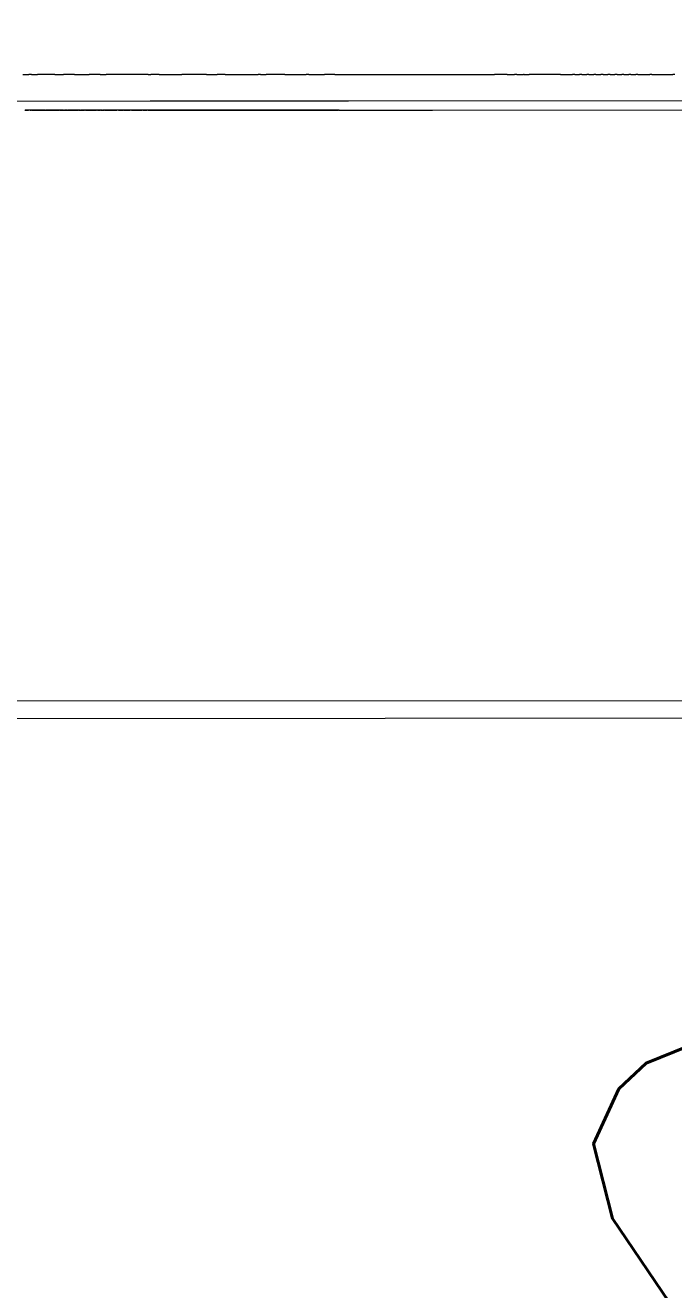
# Model space of a CAD drawing. Header units: millimetres. Extents: x 0 to 42, y 0 to 29.7.
# Drawn here: x 22.6582 to 22.8699, y 23.8056 to 24.2184 of the extents above; entities that cross this region are included whole.
import ezdxf
from ezdxf.enums import TextEntityAlignment as Align

# ---------------------------------------------------------------- set-up
doc = ezdxf.new("R2010")
doc.units = ezdxf.units.MM
doc.layers.add('BARRAS_DE_ACERO', color=7, linetype='Continuous', lineweight=9)
doc.layers.add('REFERENCIA_DE_LAS_BARRAS', color=2, linetype='Continuous', lineweight=9)
doc.styles.add('CYPETXT', font='romans__.ttf', dxfattribs={"height": 0.2})

msp = doc.modelspace()

# ---------------------------------------------------------------- linework, layer by layer
at = {"layer": 'BARRAS_DE_ACERO'}
for p, q in [((22.65736, 24.20232), (22.65937, 24.20232)), ((22.66022, 24.20232), (22.65937, 24.20232)), ((22.66022, 24.20232), (22.66219, 24.20232)), ((22.68266, 24.20232), (22.68459, 24.20232)), ((22.69835, 24.20232), (22.69917, 24.20232)), ((22.70108, 24.20232), (22.69917, 24.20232)), ((22.7019, 24.20232), (22.70108, 24.20232)), ((22.7019, 24.20232), (22.70381, 24.20232)), ((22.70654, 24.20232), (22.70735, 24.20232)), ((22.70735, 24.20232), (22.70924, 24.20232)), ((22.71005, 24.20232), (22.70924, 24.20232)), ((22.71194, 24.20232), (22.71005, 24.20232)), ((22.71275, 24.20232), (22.71194, 24.20232)), ((22.71464, 24.20232), (22.71275, 24.20232)), ((22.71545, 24.20232), (22.71464, 24.20232)), ((22.71734, 24.20232), (22.71545, 24.20232)), ((22.73501, 24.20232), (22.73422, 24.20232)), ((22.73501, 24.20232), (22.73686, 24.20232)), ((22.74292, 24.20232), (22.74992, 24.20232)), ((22.7507, 24.20232), (22.74992, 24.20232)), ((22.7507, 24.20232), (22.75591, 24.20232)), ((22.75668, 24.20232), (22.75591, 24.20232)), ((22.75846, 24.20232), (22.75668, 24.20232)), ((22.75923, 24.20232), (22.75846, 24.20232)), ((22.75923, 24.20232), (22.80823, 24.20232)), ((22.80823, 24.20232), (22.80896, 24.20232)), ((22.80896, 24.20232), (22.81066, 24.20232)), ((22.81066, 24.20232), (22.81139, 24.20232)), ((22.81548, 24.20232), (22.8138, 24.20232)), ((22.81548, 24.20232), (22.8162, 24.20232)), ((22.8162, 24.20232), (22.81788, 24.20232)), ((22.8186, 24.20232), (22.81788, 24.20232)), ((22.8186, 24.20232), (22.8208, 24.20232)), ((22.821, 24.20232), (22.8208, 24.20232)), ((22.8234, 24.20232), (22.82268, 24.20232)), ((22.82507, 24.20232), (22.8234, 24.20232)), ((22.82578, 24.20232), (22.82507, 24.20232)), ((22.83218, 24.20232), (22.83052, 24.20232)), ((22.83289, 24.20232), (22.83218, 24.20232)), ((22.83289, 24.20232), (22.83452, 24.20232)), ((22.83452, 24.20232), (22.83523, 24.20232)), ((22.83523, 24.20232), (22.83684, 24.20232)), ((22.83754, 24.20232), (22.83684, 24.20232)), ((22.83754, 24.20232), (22.83915, 24.20232)), ((22.83985, 24.20232), (22.83915, 24.20232)), ((22.83985, 24.20232), (22.84146, 24.20232)), ((22.84216, 24.20232), (22.84146, 24.20232)), ((22.84216, 24.20232), (22.84377, 24.20232)), ((22.84447, 24.20232), (22.84377, 24.20232)), ((22.84447, 24.20232), (22.84608, 24.20232)), ((22.84678, 24.20232), (22.84608, 24.20232)), ((22.84678, 24.20232), (22.84838, 24.20232)), ((22.84907, 24.20232), (22.84838, 24.20232)), ((22.84907, 24.20232), (22.85066, 24.20232)), ((22.85135, 24.20232), (22.85066, 24.20232)), ((22.85135, 24.20232), (22.85294, 24.20232)), ((22.85363, 24.20232), (22.85294, 24.20232)), ((22.85363, 24.20232), (22.85522, 24.20232)), ((22.85591, 24.20232), (22.85522, 24.20232)), ((22.85591, 24.20232), (22.8575, 24.20232)), ((22.85819, 24.20232), (22.8575, 24.20232)), ((22.85819, 24.20232), (22.85977, 24.20232)), ((22.85977, 24.20232), (22.86045, 24.20232)), ((22.86045, 24.20232), (22.86202, 24.20232)), ((22.8627, 24.20232), (22.86202, 24.20232)), ((22.8627, 24.20232), (22.86352, 24.20232)), ((22.86352, 24.20232), (22.86877, 24.20232)), ((22.86877, 24.20232), (22.86952, 24.20232)), ((22.8702, 24.20232), (22.86952, 24.20232)), ((22.69893, 24.19358), (22.64193, 24.19354)), ((22.65844, 24.19066), (22.65826, 24.19066)), ((22.65856, 24.19066), (22.65844, 24.19066)), ((22.65877, 24.19066), (22.65856, 24.19066)), ((22.65892, 24.19066), (22.65877, 24.19066)), ((22.65916, 24.19066), (22.65892, 24.19066)), ((22.6594, 24.19066), (22.65916, 24.19066)), ((22.65964, 24.19066), (22.6594, 24.19066)), ((22.65988, 24.19066), (22.65964, 24.19066)), ((22.66012, 24.19066), (22.65988, 24.19066)), ((22.66036, 24.19066), (22.66012, 24.19066)), ((22.6606, 24.19066), (22.66036, 24.19066)), ((22.66084, 24.19066), (22.6606, 24.19066)), ((22.66108, 24.19066), (22.66084, 24.19066)), ((22.66132, 24.19066), (22.66108, 24.19066)), ((22.66156, 24.19066), (22.66132, 24.19066)), ((22.6618, 24.19066), (22.66156, 24.19066)), ((22.6618, 24.19066), (22.66204, 24.19066)), ((22.66252, 24.19066), (22.66276, 24.19066)), ((22.66324, 24.19066), (22.66348, 24.19066)), ((22.66396, 24.19066), (22.6642, 24.19066)), ((22.66468, 24.19066), (22.66492, 24.19066)), ((22.6654, 24.19066), (22.66564, 24.19066)), ((22.66612, 24.19066), (22.66636, 24.19066)), ((22.66684, 24.19066), (22.66708, 24.19066)), ((22.66756, 24.19066), (22.6678, 24.19066)), ((22.66828, 24.19066), (22.66852, 24.19066)), ((22.669, 24.19066), (22.66924, 24.19066)), ((22.66948, 24.19066), (22.66924, 24.19066)), ((22.66948, 24.19066), (22.66972, 24.19066)), ((22.66972, 24.19066), (22.66996, 24.19066)), ((22.67044, 24.19066), (22.67068, 24.19066)), ((22.67116, 24.19066), (22.6714, 24.19066)), ((22.67188, 24.19066), (22.67212, 24.19066)), ((22.6726, 24.19066), (22.67284, 24.19066)), ((22.67332, 24.19066), (22.67356, 24.19066)), ((22.67407, 24.19066), (22.67433, 24.19066)), ((22.67485, 24.19066), (22.67511, 24.19066)), ((22.67552, 24.19066), (22.6756, 24.19066)), ((22.6758, 24.19066), (22.6756, 24.19066)), ((22.6758, 24.19066), (22.67588, 24.19066)), ((22.67608, 24.19066), (22.67588, 24.19066)), ((22.67636, 24.19066), (22.67644, 24.19066)), ((22.67664, 24.19066), (22.67644, 24.19066)), ((22.677, 24.19066), (22.67692, 24.19066)), ((22.67706, 24.19066), (22.677, 24.19066)), ((22.67706, 24.19066), (22.67727, 24.19066)), ((22.67727, 24.19066), (22.67734, 24.19066)), ((22.67755, 24.19066), (22.67734, 24.19066)), ((22.67783, 24.19066), (22.67755, 24.19066)), ((22.67783, 24.19066), (22.67811, 24.19066)), ((22.67818, 24.19066), (22.67811, 24.19066)), ((22.67867, 24.19066), (22.67839, 24.19066)), ((22.67923, 24.19066), (22.67951, 24.19066)), ((22.68006, 24.19066), (22.68034, 24.19066)), ((22.68034, 24.19066), (22.68062, 24.19066)), ((22.6809, 24.19066), (22.68118, 24.19066)), ((22.68118, 24.19066), (22.68146, 24.19066)), ((22.68174, 24.19066), (22.68202, 24.19066)), ((22.68202, 24.19066), (22.6823, 24.19066)), ((22.68238, 24.19066), (22.6823, 24.19066)), ((22.68322, 24.19066), (22.68336, 24.19066)), ((22.68402, 24.19066), (22.68419, 24.19066)), ((22.68419, 24.19066), (22.68443, 24.19066)), ((22.68443, 24.19066), (22.68467, 24.19066)), ((22.68474, 24.19066), (22.68467, 24.19066)), ((22.68474, 24.19066), (22.68491, 24.19066)), ((22.68498, 24.19066), (22.68491, 24.19066)), ((22.68498, 24.19066), (22.68515, 24.19066)), ((22.68536, 24.19066), (22.68515, 24.19066)), ((22.68536, 24.19066), (22.68549, 24.19066)), ((22.68549, 24.19066), (22.68562, 24.19066)), ((22.68575, 24.19066), (22.68562, 24.19066)), ((22.68575, 24.19066), (22.68588, 24.19066)), ((22.68588, 24.19066), (22.68601, 24.19066)), ((22.68627, 24.19066), (22.6864, 24.19066)), ((22.68653, 24.19066), (22.6864, 24.19066)), ((22.68653, 24.19066), (22.68666, 24.19066)), ((22.68705, 24.19066), (22.68718, 24.19066)), ((22.68731, 24.19066), (22.68718, 24.19066)), ((22.68731, 24.19066), (22.68744, 24.19066)), ((22.68783, 24.19066), (22.68796, 24.19066)), ((22.68861, 24.19066), (22.68874, 24.19066)), ((22.68887, 24.19066), (22.68874, 24.19066)), ((22.68887, 24.19066), (22.689, 24.19066)), ((22.689, 24.19066), (22.68913, 24.19066)), ((22.68939, 24.19066), (22.68952, 24.19066)), ((22.68965, 24.19066), (22.68952, 24.19066)), ((22.68965, 24.19066), (22.68978, 24.19066)), ((22.69017, 24.19066), (22.6903, 24.19066)), ((22.69082, 24.19066), (22.69095, 24.19066)), ((22.69207, 24.19066), (22.69223, 24.19066)), ((22.69291, 24.19066), (22.69307, 24.19066)), ((22.69307, 24.19066), (22.69319, 24.19066)), ((22.69391, 24.19066), (22.69403, 24.19066)), ((22.69419, 24.19066), (22.69403, 24.19066)), ((22.69419, 24.19066), (22.69431, 24.19066)), ((22.69459, 24.19066), (22.69474, 24.19066)), ((22.69502, 24.19066), (22.69515, 24.19066)), ((22.69558, 24.19066), (22.69571, 24.19066)), ((22.69571, 24.19066), (22.69586, 24.19066)), ((22.69614, 24.19066), (22.69627, 24.19066)), ((22.69655, 24.19066), (22.6967, 24.19066)), ((22.69713, 24.19066), (22.69729, 24.19066)), ((22.69743, 24.19066), (22.69729, 24.19066)), ((22.69743, 24.19066), (22.69758, 24.19066)), ((22.69773, 24.19066), (22.69758, 24.19066)), ((22.69773, 24.19066), (22.69788, 24.19066)), ((22.69863, 24.19066), (22.69878, 24.19066)), ((22.69893, 24.19066), (22.69878, 24.19066)), ((22.76375, 24.19361), (22.69893, 24.19358)), ((22.69893, 24.19066), (22.69908, 24.19066)), ((22.76068, 24.19069), (22.79115, 24.19071)), ((22.92086, 24.19371), (22.76375, 24.19361)), ((22.65808, 24.19063), (22.65828, 24.19063)), ((22.65826, 24.19065), (22.65844, 24.19065)), ((22.65832, 24.19063), (22.65828, 24.19063)), ((22.65832, 24.19063), (22.65844, 24.19063)), ((22.65844, 24.19065), (22.65856, 24.19065)), ((22.65844, 24.19063), (22.65876, 24.19063)), ((22.65856, 24.19065), (22.65877, 24.19065)), ((22.65877, 24.19065), (22.65904, 24.19065)), ((22.65904, 24.19065), (22.65928, 24.19065)), ((22.65952, 24.19065), (22.65928, 24.19065)), ((22.65976, 24.19065), (22.65952, 24.19065)), ((22.65976, 24.19065), (22.66, 24.19065)), ((22.66, 24.19065), (22.66024, 24.19065)), ((22.66048, 24.19065), (22.66024, 24.19065)), ((22.66048, 24.19065), (22.66072, 24.19065)), ((22.66056, 24.19063), (22.66096, 24.19063)), ((22.66096, 24.19065), (22.66072, 24.19065)), ((22.6612, 24.19065), (22.66096, 24.19065)), ((22.6612, 24.19065), (22.66144, 24.19065)), ((22.66144, 24.19065), (22.66168, 24.19065)), ((22.66192, 24.19065), (22.66168, 24.19065)), ((22.66168, 24.19063), (22.662, 24.19063)), ((22.66216, 24.19065), (22.66192, 24.19065)), ((22.6624, 24.19063), (22.662, 24.19063)), ((22.6624, 24.19065), (22.66216, 24.19065)), ((22.66264, 24.19065), (22.6624, 24.19065)), ((22.6624, 24.19063), (22.66272, 24.19063)), ((22.66288, 24.19065), (22.66264, 24.19065)), ((22.66288, 24.19065), (22.66312, 24.19065)), ((22.66336, 24.19065), (22.66312, 24.19065)), ((22.6636, 24.19065), (22.66336, 24.19065)), ((22.66384, 24.19065), (22.6636, 24.19065)), ((22.66384, 24.19065), (22.66408, 24.19065)), ((22.66408, 24.19065), (22.66432, 24.19065)), ((22.66456, 24.19065), (22.66432, 24.19065)), ((22.66456, 24.19065), (22.6648, 24.19065)), ((22.66456, 24.19063), (22.66488, 24.19063)), ((22.66504, 24.19065), (22.6648, 24.19065)), ((22.66528, 24.19063), (22.66488, 24.19063)), ((22.66528, 24.19065), (22.66504, 24.19065)), ((22.66552, 24.19065), (22.66528, 24.19065)), ((22.66528, 24.19063), (22.6656, 24.19063)), ((22.66552, 24.19065), (22.66576, 24.19065)), ((22.66576, 24.19065), (22.666, 24.19065)), ((22.66624, 24.19065), (22.666, 24.19065)), ((22.66648, 24.19065), (22.66624, 24.19065)), ((22.66672, 24.19065), (22.66648, 24.19065)), ((22.66672, 24.19065), (22.66696, 24.19065)), ((22.66696, 24.19065), (22.6672, 24.19065)), ((22.66744, 24.19065), (22.6672, 24.19065)), ((22.66744, 24.19065), (22.66768, 24.19065)), ((22.66768, 24.19065), (22.66792, 24.19065)), ((22.66792, 24.19065), (22.66816, 24.19065)), ((22.6684, 24.19065), (22.66816, 24.19065)), ((22.66816, 24.19063), (22.66848, 24.19063)), ((22.6684, 24.19065), (22.66864, 24.19065)), ((22.66888, 24.19065), (22.66864, 24.19065)), ((22.66912, 24.19065), (22.66888, 24.19065)), ((22.66936, 24.19065), (22.66912, 24.19065)), ((22.6696, 24.19065), (22.66936, 24.19065)), ((22.66984, 24.19065), (22.6696, 24.19065)), ((22.66984, 24.19065), (22.67008, 24.19065)), ((22.67032, 24.19065), (22.67008, 24.19065)), ((22.67056, 24.19065), (22.67032, 24.19065)), ((22.67056, 24.19065), (22.6708, 24.19065)), ((22.67064, 24.19063), (22.67104, 24.19063)), ((22.6708, 24.19065), (22.67104, 24.19065)), ((22.67104, 24.19065), (22.67128, 24.19065)), ((22.67128, 24.19065), (22.67152, 24.19065)), ((22.67152, 24.19065), (22.67176, 24.19065)), ((22.67176, 24.19065), (22.672, 24.19065)), ((22.67176, 24.19063), (22.67208, 24.19063)), ((22.67224, 24.19065), (22.672, 24.19065)), ((22.67208, 24.19063), (22.67248, 24.19063)), ((22.67248, 24.19065), (22.67224, 24.19065)), ((22.67272, 24.19065), (22.67248, 24.19065)), ((22.67248, 24.19063), (22.6728, 24.19063)), ((22.67272, 24.19065), (22.67296, 24.19065)), ((22.67296, 24.19065), (22.6732, 24.19065)), ((22.6732, 24.19065), (22.67344, 24.19065)), ((22.67368, 24.19065), (22.67344, 24.19065)), ((22.67368, 24.19065), (22.67394, 24.19065)), ((22.67394, 24.19065), (22.6742, 24.19065)), ((22.6742, 24.19065), (22.67446, 24.19065)), ((22.67446, 24.19065), (22.67472, 24.19065)), ((22.67472, 24.19065), (22.67498, 24.19065)), ((22.67524, 24.19065), (22.67498, 24.19065)), ((22.67524, 24.19065), (22.67552, 24.19065)), ((22.6758, 24.19065), (22.67552, 24.19065)), ((22.6758, 24.19065), (22.67608, 24.19065)), ((22.67589, 24.19063), (22.67636, 24.19063)), ((22.67608, 24.19065), (22.67636, 24.19065)), ((22.67664, 24.19065), (22.67692, 24.19065)), ((22.67692, 24.19065), (22.67706, 24.19065)), ((22.67734, 24.19065), (22.67706, 24.19065)), ((22.67748, 24.19065), (22.67734, 24.19065)), ((22.67748, 24.19065), (22.67762, 24.19065)), ((22.6779, 24.19065), (22.67762, 24.19065)), ((22.67799, 24.19063), (22.67771, 24.19063)), ((22.6779, 24.19065), (22.67818, 24.19065)), ((22.67841, 24.19063), (22.67799, 24.19063)), ((22.67832, 24.19065), (22.67846, 24.19065)), ((22.67855, 24.19063), (22.67841, 24.19063)), ((22.67846, 24.19065), (22.67874, 24.19065)), ((22.67855, 24.19063), (22.67883, 24.19063)), ((22.67874, 24.19065), (22.67902, 24.19065)), ((22.67925, 24.19063), (22.67883, 24.19063)), ((22.67916, 24.19065), (22.67902, 24.19065)), ((22.67939, 24.19063), (22.67925, 24.19063)), ((22.67939, 24.19063), (22.67967, 24.19063)), ((22.67958, 24.19065), (22.67986, 24.19065)), ((22.68009, 24.19063), (22.67967, 24.19063)), ((22.68, 24.19065), (22.67986, 24.19065)), ((22.68009, 24.19063), (22.68023, 24.19063)), ((22.68051, 24.19063), (22.68023, 24.19063)), ((22.68042, 24.19065), (22.6807, 24.19065)), ((22.68051, 24.19063), (22.68093, 24.19063)), ((22.68084, 24.19065), (22.6807, 24.19065)), ((22.68084, 24.19065), (22.68098, 24.19065)), ((22.68107, 24.19063), (22.68093, 24.19063)), ((22.68135, 24.19063), (22.68107, 24.19063)), ((22.68177, 24.19063), (22.68135, 24.19063)), ((22.68168, 24.19065), (22.68154, 24.19065)), ((22.68182, 24.19065), (22.68168, 24.19065)), ((22.68191, 24.19063), (22.68177, 24.19063)), ((22.68182, 24.19065), (22.6821, 24.19065)), ((22.68219, 24.19063), (22.68191, 24.19063)), ((22.68238, 24.19065), (22.6821, 24.19065)), ((22.68261, 24.19063), (22.68219, 24.19063)), ((22.68275, 24.19063), (22.68261, 24.19063)), ((22.68275, 24.19063), (22.68303, 24.19063)), ((22.68322, 24.19065), (22.68294, 24.19065)), ((22.68303, 24.19063), (22.6835, 24.19063)), ((22.68322, 24.19065), (22.6835, 24.19065)), ((22.6835, 24.19065), (22.68378, 24.19065)), ((22.68385, 24.19063), (22.6835, 24.19063)), ((22.68402, 24.19065), (22.68378, 24.19065)), ((22.68421, 24.19063), (22.68385, 24.19063)), ((22.68402, 24.19065), (22.68414, 24.19065)), ((22.68433, 24.19063), (22.68421, 24.19063)), ((22.68433, 24.19063), (22.68457, 24.19063)), ((22.68493, 24.19063), (22.68457, 24.19063)), ((22.68498, 24.19065), (22.68486, 24.19065)), ((22.68493, 24.19063), (22.68531, 24.19063)), ((22.6851, 24.19065), (22.68498, 24.19065)), ((22.6851, 24.19065), (22.68523, 24.19065)), ((22.68549, 24.19065), (22.68523, 24.19065)), ((22.68549, 24.19065), (22.68575, 24.19065)), ((22.68661, 24.19063), (22.68609, 24.19063)), ((22.68653, 24.19065), (22.68679, 24.19065)), ((22.68661, 24.19063), (22.68687, 24.19063)), ((22.68679, 24.19065), (22.68705, 24.19065)), ((22.68739, 24.19063), (22.68687, 24.19063)), ((22.68705, 24.19065), (22.68731, 24.19065)), ((22.68757, 24.19065), (22.68731, 24.19065)), ((22.68765, 24.19063), (22.68739, 24.19063)), ((22.68757, 24.19065), (22.68783, 24.19065)), ((22.68817, 24.19063), (22.68765, 24.19063)), ((22.68783, 24.19065), (22.68809, 24.19065)), ((22.68843, 24.19063), (22.68817, 24.19063)), ((22.68887, 24.19063), (22.68843, 24.19063)), ((22.68861, 24.19065), (22.68887, 24.19065)), ((22.68913, 24.19065), (22.68887, 24.19065)), ((22.68921, 24.19063), (22.68887, 24.19063)), ((22.68913, 24.19065), (22.68939, 24.19065)), ((22.68921, 24.19063), (22.68965, 24.19063)), ((22.68965, 24.19065), (22.68939, 24.19065)), ((22.68991, 24.19065), (22.68965, 24.19065)), ((22.68965, 24.19063), (22.68999, 24.19063)), ((22.68991, 24.19065), (22.69017, 24.19065)), ((22.69043, 24.19065), (22.69017, 24.19065)), ((22.69043, 24.19065), (22.69069, 24.19065)), ((22.69069, 24.19065), (22.69095, 24.19065)), ((22.69095, 24.19065), (22.69123, 24.19065)), ((22.69123, 24.19065), (22.69151, 24.19065)), ((22.69151, 24.19065), (22.69179, 24.19065)), ((22.6916, 24.19063), (22.69207, 24.19063)), ((22.69179, 24.19065), (22.69207, 24.19065)), ((22.69235, 24.19065), (22.69207, 24.19065)), ((22.69207, 24.19063), (22.69244, 24.19063)), ((22.69263, 24.19065), (22.69235, 24.19065)), ((22.69291, 24.19065), (22.69263, 24.19065)), ((22.69319, 24.19065), (22.69291, 24.19065)), ((22.69319, 24.19065), (22.69347, 24.19065)), ((22.69328, 24.19063), (22.69375, 24.19063)), ((22.69347, 24.19065), (22.69375, 24.19065)), ((22.69375, 24.19065), (22.69403, 24.19065)), ((22.69412, 24.19063), (22.69375, 24.19063)), ((22.69403, 24.19065), (22.69431, 24.19065)), ((22.69412, 24.19063), (22.69459, 24.19063)), ((22.69431, 24.19065), (22.69459, 24.19065)), ((22.69459, 24.19065), (22.69487, 24.19065)), ((22.69496, 24.19063), (22.69459, 24.19063)), ((22.69515, 24.19065), (22.69487, 24.19065)), ((22.69496, 24.19063), (22.69543, 24.19063)), ((22.69543, 24.19065), (22.69515, 24.19065)), ((22.69543, 24.19065), (22.69571, 24.19065)), ((22.69543, 24.19063), (22.6958, 24.19063)), ((22.69599, 24.19065), (22.69571, 24.19065)), ((22.69599, 24.19065), (22.69627, 24.19065)), ((22.69655, 24.19065), (22.69627, 24.19065)), ((22.69683, 24.19065), (22.69655, 24.19065)), ((22.69664, 24.19063), (22.69713, 24.19063)), ((22.69683, 24.19065), (22.69713, 24.19065)), ((22.69743, 24.19065), (22.69713, 24.19065)), ((22.69713, 24.19063), (22.69753, 24.19063)), ((22.69773, 24.19065), (22.69743, 24.19065)), ((22.69753, 24.19063), (22.69803, 24.19063)), ((22.69773, 24.19065), (22.69803, 24.19065)), ((22.69833, 24.19065), (22.69803, 24.19065)), ((22.69848, 24.19063), (22.69803, 24.19063)), ((22.69833, 24.19065), (22.69863, 24.19065)), ((22.69878, 24.19063), (22.69848, 24.19063)), ((22.28371, 23.99767), (23.44587, 23.99838))]:
    msp.add_line(p, q, dxfattribs=at)
for points in [[(22.66783, 24.20232), (22.66586, 24.20232), (22.66501, 24.20232), (22.66304, 24.20232), (22.66219, 24.20232)], [(22.66783, 24.20232), (22.66868, 24.20232), (22.67065, 24.20232)], [(22.67429, 24.20232), (22.67345, 24.20232), (22.6715, 24.20232), (22.67065, 24.20232)], [(22.67429, 24.20232), (22.67624, 24.20232), (22.67708, 24.20232), (22.67903, 24.20232)], [(22.68266, 24.20232), (22.68182, 24.20232), (22.67987, 24.20232), (22.67903, 24.20232)], [(22.69835, 24.20232), (22.69644, 24.20232), (22.69562, 24.20232), (22.6937, 24.20232), (22.69287, 24.20232), (22.69094, 24.20232), (22.69011, 24.20232), (22.68818, 24.20232), (22.68735, 24.20232), (22.68542, 24.20232), (22.68459, 24.20232)], [(22.70381, 24.20232), (22.70463, 24.20232), (22.70654, 24.20232)], [(22.71734, 24.20232), (22.71815, 24.20232), (22.72002, 24.20232), (22.72082, 24.20232)], [(22.72349, 24.20232), (22.72269, 24.20232), (22.72082, 24.20232)], [(22.72349, 24.20232), (22.72536, 24.20232), (22.72616, 24.20232), (22.73422, 24.20232)], [(22.74292, 24.20232), (22.74214, 24.20232), (22.74029, 24.20232), (22.7395, 24.20232), (22.73765, 24.20232), (22.73686, 24.20232)], [(22.8138, 24.20232), (22.81308, 24.20232), (22.81139, 24.20232)], [(22.821, 24.20232), (22.82108, 24.20232), (22.82268, 24.20232)], [(22.82815, 24.20232), (22.82744, 24.20232), (22.82578, 24.20232)], [(22.83052, 24.20232), (22.82981, 24.20232), (22.82815, 24.20232)], [(22.65812, 24.19065), (22.65826, 24.19066), (22.6581, 24.19066)], [(22.66204, 24.19066), (22.66228, 24.19066), (22.66252, 24.19066)], [(22.66276, 24.19066), (22.663, 24.19066), (22.66324, 24.19066)], [(22.66348, 24.19066), (22.66372, 24.19066), (22.66396, 24.19066)], [(22.6642, 24.19066), (22.66444, 24.19066), (22.66468, 24.19066)], [(22.66492, 24.19066), (22.66516, 24.19066), (22.6654, 24.19066)], [(22.66564, 24.19066), (22.66588, 24.19066), (22.66612, 24.19066)], [(22.66636, 24.19066), (22.6666, 24.19066), (22.66684, 24.19066)], [(22.66708, 24.19066), (22.66732, 24.19066), (22.66756, 24.19066)], [(22.6678, 24.19066), (22.66804, 24.19066), (22.66828, 24.19066)], [(22.66852, 24.19066), (22.66876, 24.19066), (22.669, 24.19066)], [(22.66996, 24.19066), (22.6702, 24.19066), (22.67044, 24.19066)], [(22.67068, 24.19066), (22.67092, 24.19066), (22.67116, 24.19066)], [(22.6714, 24.19066), (22.67164, 24.19066), (22.67188, 24.19066)], [(22.67212, 24.19066), (22.67236, 24.19066), (22.6726, 24.19066)], [(22.67284, 24.19066), (22.67308, 24.19066), (22.67332, 24.19066)], [(22.67356, 24.19066), (22.67381, 24.19066), (22.67407, 24.19066)], [(22.67433, 24.19066), (22.67459, 24.19066), (22.67485, 24.19066)], [(22.67511, 24.19066), (22.67532, 24.19066), (22.67552, 24.19066)], [(22.67608, 24.19066), (22.67616, 24.19066), (22.67636, 24.19065), (22.67664, 24.19065)], [(22.67664, 24.19066), (22.67672, 24.19066), (22.67692, 24.19066)], [(22.67839, 24.19066), (22.67818, 24.19065), (22.67832, 24.19065)], [(22.67923, 24.19066), (22.67902, 24.19066), (22.67895, 24.19066), (22.67867, 24.19066)], [(22.68006, 24.19066), (22.67986, 24.19066), (22.67979, 24.19066), (22.67951, 24.19066)], [(22.6809, 24.19066), (22.6807, 24.19066), (22.68062, 24.19066)], [(22.68174, 24.19066), (22.68154, 24.19066), (22.68146, 24.19066)], [(22.68286, 24.19066), (22.68258, 24.19066), (22.68238, 24.19065), (22.68252, 24.19065)], [(22.68322, 24.19066), (22.68308, 24.19066), (22.68286, 24.19066)], [(22.68402, 24.19066), (22.68395, 24.19066), (22.68378, 24.19066), (22.68364, 24.19066), (22.6835, 24.19066), (22.68336, 24.19066)], [(22.68627, 24.19066), (22.68614, 24.19066), (22.68601, 24.19066)], [(22.68705, 24.19066), (22.68692, 24.19066), (22.68679, 24.19066), (22.68666, 24.19066)], [(22.68783, 24.19066), (22.6877, 24.19066), (22.68757, 24.19066), (22.68744, 24.19066)], [(22.68861, 24.19066), (22.68848, 24.19066), (22.68835, 24.19066), (22.68822, 24.19066), (22.68809, 24.19066), (22.68796, 24.19066)], [(22.68939, 24.19066), (22.68926, 24.19066), (22.68913, 24.19066)], [(22.69017, 24.19066), (22.69004, 24.19066), (22.68991, 24.19066), (22.68978, 24.19066)], [(22.69082, 24.19066), (22.69069, 24.19066), (22.69056, 24.19066), (22.69043, 24.19066), (22.6903, 24.19066)], [(22.69207, 24.19066), (22.69195, 24.19066), (22.69179, 24.19066), (22.69165, 24.19066), (22.69151, 24.19066), (22.69137, 24.19066), (22.69123, 24.19066), (22.69109, 24.19066), (22.69095, 24.19066)], [(22.69291, 24.19066), (22.69279, 24.19066), (22.69263, 24.19066), (22.69251, 24.19066), (22.69235, 24.19066), (22.69223, 24.19066)], [(22.69391, 24.19066), (22.69375, 24.19066), (22.69363, 24.19066), (22.69347, 24.19066), (22.69335, 24.19066), (22.69319, 24.19066)], [(22.69459, 24.19066), (22.69447, 24.19066), (22.69431, 24.19066)], [(22.69502, 24.19066), (22.69487, 24.19066), (22.69474, 24.19066)], [(22.69558, 24.19066), (22.69543, 24.19066), (22.6953, 24.19066), (22.69515, 24.19066)], [(22.69614, 24.19066), (22.69599, 24.19066), (22.69586, 24.19066)], [(22.69655, 24.19066), (22.69642, 24.19066), (22.69627, 24.19066)], [(22.69713, 24.19066), (22.69699, 24.19066), (22.69683, 24.19066), (22.6967, 24.19066)], [(22.69848, 24.19066), (22.69833, 24.19066), (22.69818, 24.19066), (22.69803, 24.19066), (22.69788, 24.19066)], [(22.69893, 24.19065), (22.69863, 24.19066), (22.69848, 24.19066)], [(22.69878, 24.19063), (22.69917, 24.19063), (22.76048, 24.19068)], [(22.69893, 24.19065), (22.72982, 24.19067), (22.69908, 24.19066)], [(22.76068, 24.19069), (22.72982, 24.19067), (22.76048, 24.19068)], [(22.79115, 24.19071), (23.08552, 24.19089), (23.64865, 24.19124)], [(22.66056, 24.19063), (22.66024, 24.19063), (22.65984, 24.19063), (22.65952, 24.19063), (22.65912, 24.19063), (22.65876, 24.19063)], [(22.66096, 24.19063), (22.66128, 24.19063), (22.66168, 24.19063)], [(22.66456, 24.19063), (22.66416, 24.19063), (22.66384, 24.19063), (22.66344, 24.19063), (22.66312, 24.19063), (22.66272, 24.19063)], [(22.66816, 24.19063), (22.66776, 24.19063), (22.66744, 24.19063), (22.66704, 24.19063), (22.66672, 24.19063), (22.66632, 24.19063), (22.666, 24.19063), (22.6656, 24.19063)], [(22.67064, 24.19063), (22.67032, 24.19063), (22.66992, 24.19063), (22.6696, 24.19063), (22.6692, 24.19063), (22.66888, 24.19063), (22.66848, 24.19063)], [(22.67176, 24.19063), (22.67136, 24.19063), (22.67104, 24.19063)], [(22.67589, 24.19063), (22.67552, 24.19063), (22.67507, 24.19063), (22.67472, 24.19063), (22.67429, 24.19063), (22.67394, 24.19063), (22.67352, 24.19063), (22.6732, 24.19063), (22.6728, 24.19063)], [(22.67771, 24.19063), (22.67757, 24.19063), (22.67706, 24.19063), (22.67673, 24.19063), (22.67636, 24.19063)], [(22.67916, 24.19065), (22.6793, 24.19065), (22.67958, 24.19065)], [(22.68, 24.19065), (22.68014, 24.19065), (22.68042, 24.19065)], [(22.68154, 24.19065), (22.68126, 24.19065), (22.68098, 24.19065)], [(22.68294, 24.19065), (22.68266, 24.19065), (22.68252, 24.19065)], [(22.6845, 24.19065), (22.68426, 24.19065), (22.68414, 24.19065)], [(22.68486, 24.19065), (22.68474, 24.19065), (22.6845, 24.19065)], [(22.68531, 24.19063), (22.68583, 24.19063), (22.68609, 24.19063)], [(22.68653, 24.19065), (22.68627, 24.19065), (22.68601, 24.19065), (22.68575, 24.19065)], [(22.68861, 24.19065), (22.68835, 24.19065), (22.68809, 24.19065)], [(22.6916, 24.19063), (22.69123, 24.19063), (22.69077, 24.19063), (22.69043, 24.19063), (22.68999, 24.19063)], [(22.69328, 24.19063), (22.69291, 24.19063), (22.69244, 24.19063)], [(22.69664, 24.19063), (22.69627, 24.19063), (22.6958, 24.19063)], [(23.43971, 23.99253), (22.27756, 23.99182), (21.21953, 22.98556)]]:
    msp.add_lwpolyline(points, dxfattribs=at)

# ---------------------------------------------------------------- texts
at = {"layer": 'REFERENCIA_DE_LAS_BARRAS', "style": 'CYPETXT', "width": 0.812714}
msp.add_text('CF-200x2.5', height=0.153333, rotation=43.6002, dxfattribs=at).set_placement((22.5405, 23.36285), (23.39266, 24.17436), align=Align.FIT)

doc.saveas('drawing.dxf')
